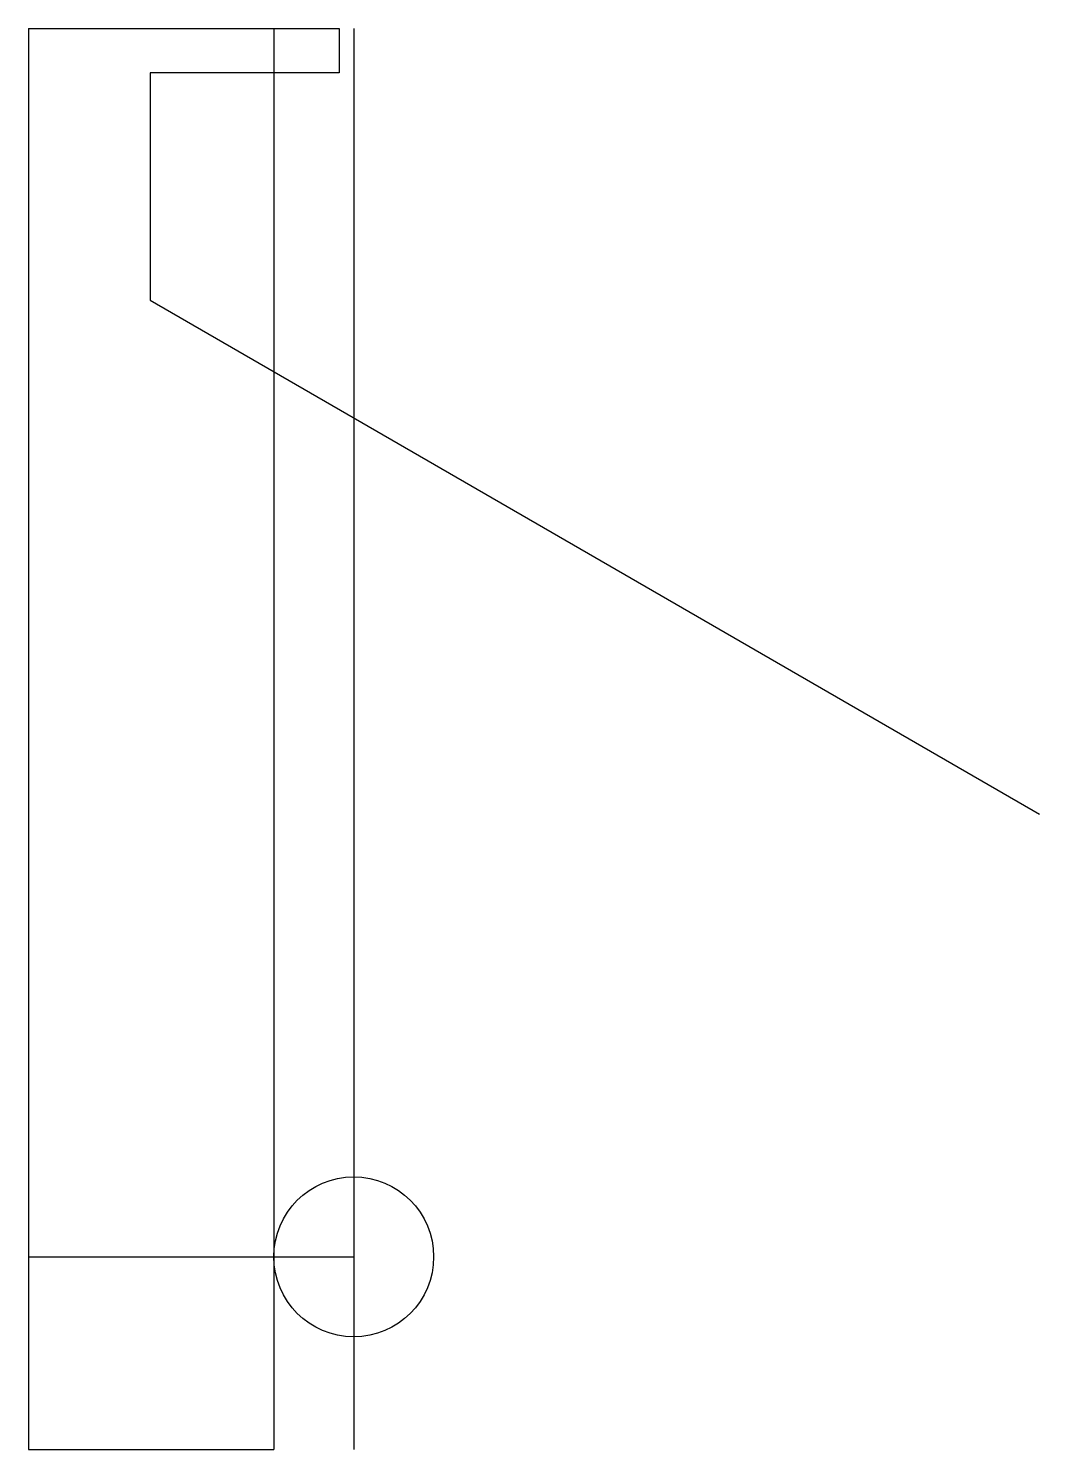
# Model space of a CAD drawing. Header units: millimetres. Extents: x 3685 to 5011, y 4316 to 4476.
# Drawn here: x 4897 to 5010.9, y 4315.7 to 4475.7 of the extents above.
import ezdxf

# ---------------------------------------------------------------- set-up
doc = ezdxf.new("R2010")
doc.units = ezdxf.units.MM
doc.layers.add('Layer5', color=12, linetype='Continuous')

msp = doc.modelspace()

# ---------------------------------------------------------------- linework, layer by layer
at = {"layer": 'Layer5'}
for p, q in [((4897, 4475.74), (4897, 4315.74)), ((4897, 4475.74), (4932, 4475.74)), ((4924.65, 4475.74), (4924.65, 4315.74)), ((4932, 4475.74), (4932, 4470.74)), ((4933.65, 4475.74), (4933.65, 4315.74)), ((4932, 4470.74), (4910.7, 4470.74)), ((4910.7, 4470.74), (4910.7, 4445.14)), ((4910.7, 4445.14), (5010.9, 4387.29)), ((4897, 4337.44), (4933.65, 4337.44)), ((4897, 4315.74), (4924.65, 4315.74))]:
    msp.add_line(p, q, dxfattribs=at)
msp.add_circle((4933.65, 4337.44), 9, dxfattribs=at)

doc.saveas('drawing.dxf')
